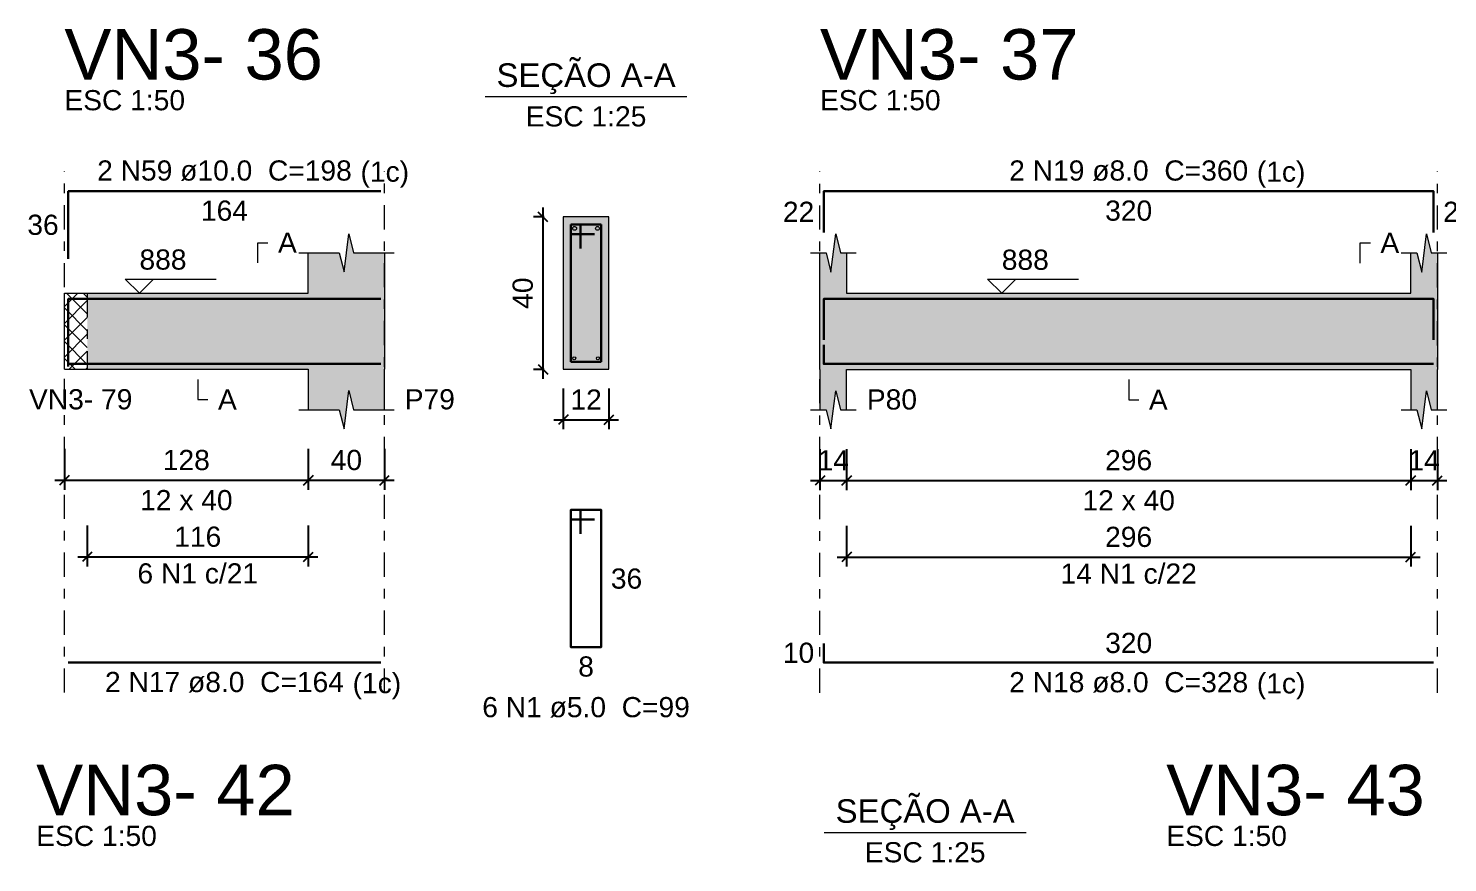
# Model space of a CAD drawing. Header units: millimetres. Extents: x -8 to 605, y -494 to 220.
# Drawn here: x 356.95 to 371.84, y -452.14 to -443.38 of the extents above; entities that cross this region are included whole.
import ezdxf

# ---------------------------------------------------------------- set-up
doc = ezdxf.new("R2010")
doc.units = ezdxf.units.MM
doc.header["$MEASUREMENT"] = 0
doc.linetypes.add('DASHDOT', pattern=[2.54, 1.27, -0.635, 0, -0.635])
doc.linetypes.add('NULL', pattern=[0])
for name, color, linetype, lineweight in [('Descrição da armadura', 7, 'Continuous', 0), ('DT-Barras na forma', 7, 'Continuous', 30), ('DT-Barras no corte', 5, 'Continuous', 5), ('DT-Barras rebatidas', 7, 'Continuous', 30), ('DT-Cotas', 7, 'Continuous', 5), ('DT-Forma', 5, 'Continuous', 5), ('DT-Hachura forma vigas', 252, 'Continuous', 5), ('DT-Hachura intersecção vigas', 9, 'Continuous', 5), ('DT-Hachura seção vigas', 252, 'Continuous', 5), ('DT-Pontilhado', 9, 'DASHDOT', 5), ('DT-Textos', 7, 'Continuous', 5), ('DT-Título', 5, 'Continuous', 20), ('Textos armaduras', 7, 'Continuous', 0)]:
    doc.layers.add(name, color=color, linetype=linetype, lineweight=lineweight)
doc.styles.add('Arial', font='arial.ttf')
doc.dimstyles.new('UM_25.000000', dxfattribs={"dimtxt": 0.18, "dimasz": 0.1, "dimexe": 0.1, "dimexo": 0.2, "dimgap": 0, "dimtad": 1, "dimtih": 1, "dimtoh": 1, "dimdec": 1, "dimlfac": 25, "dimzin": 0, "dimdsep": 46, "dimtxsty": 'Standard', "dimcen": 0.09, "dimdle": 0.1, "dimadec": 1, "dimazin": 2, "dimtfac": 1, "dimtdec": 4, "dimtofl": 0, "dimtmove": 0, "dimatfit": 3, "dimfxl": 1, "dimtolj": 1, "dimarcsym": 0})
doc.dimstyles.new('UM_50.000000', dxfattribs={"dimtxt": 0.18, "dimasz": 0.1, "dimexe": 0.1, "dimexo": 0.2, "dimgap": 0, "dimtad": 1, "dimtih": 1, "dimtoh": 1, "dimdec": 1, "dimlfac": 50, "dimzin": 0, "dimdsep": 46, "dimtxsty": 'Standard', "dimcen": 0.09, "dimdle": 0.1, "dimadec": 1, "dimazin": 2, "dimtfac": 1, "dimtdec": 4, "dimtofl": 0, "dimtmove": 0, "dimatfit": 3, "dimfxl": 1, "dimtolj": 1, "dimarcsym": 0})

# ---------------------------------------------------------------- blocks, each defined once
blk = doc.blocks.new('_Oblique')
at = {"color": 0, "linetype": 'ByBlock', "lineweight": -2}
blk.add_line((-0.5, -0.5), (0.5, 0.5), dxfattribs=at)
blk = doc.blocks.new('*D4907')
at = {"layer": 'Defpoints', "color": 0, "transparency": 16777216}
for p in [(357.326, -447.594), (359.886, -447.594), (359.886, -448.124)]:
    blk.add_point(p, dxfattribs=at)
at = {"layer": 'DT-Cotas', "color": 0, "lineweight": -2, "transparency": 16777216}
for p, q in [((357.326, -447.794), (357.326, -448.224)), ((359.886, -447.794), (359.886, -448.224)), ((357.226, -448.124), (359.986, -448.124))]:
    blk.add_line(p, q, dxfattribs=at)
at = {"layer": 'DT-Cotas', "color": 0, "lineweight": -2, "transparency": 16777216, "xscale": 0.1, "yscale": 0.1, "zscale": 0.1, "rotation": 180}
blk.add_blockref('_Oblique', (357.326, -448.124), dxfattribs=at)
at = {"layer": 'DT-Cotas', "color": 0, "lineweight": -2, "transparency": 16777216, "xscale": 0.1, "yscale": 0.1, "zscale": 0.1}
blk.add_blockref('_Oblique', (359.886, -448.124), dxfattribs=at)
at = {"layer": 'DT-Cotas', "color": 7, "transparency": 16777216, "insert": (358.606, -447.912), "char_height": 0.2118, "attachment_point": 5, "rotation": 0.0057, "style": 'Arial'}
blk.add_mtext('\\A1;128', dxfattribs=at)
blk = doc.blocks.new('*D4908')
at = {"layer": 'Defpoints', "color": 0, "transparency": 16777216}
for p in [(359.886, -447.594), (360.686, -447.594), (360.686, -448.124)]:
    blk.add_point(p, dxfattribs=at)
at = {"layer": 'DT-Cotas', "color": 0, "lineweight": -2, "transparency": 16777216}
for p, q in [((359.886, -447.794), (359.886, -448.224)), ((360.686, -447.794), (360.686, -448.224)), ((359.786, -448.124), (360.786, -448.124))]:
    blk.add_line(p, q, dxfattribs=at)
at = {"layer": 'DT-Cotas', "color": 0, "lineweight": -2, "transparency": 16777216, "xscale": 0.1, "yscale": 0.1, "zscale": 0.1, "rotation": 180}
blk.add_blockref('_Oblique', (359.886, -448.124), dxfattribs=at)
at = {"layer": 'DT-Cotas', "color": 0, "lineweight": -2, "transparency": 16777216, "xscale": 0.1, "yscale": 0.1, "zscale": 0.1}
blk.add_blockref('_Oblique', (360.686, -448.124), dxfattribs=at)
at = {"layer": 'DT-Cotas', "color": 7, "transparency": 16777216, "insert": (360.286, -447.912), "char_height": 0.2118, "attachment_point": 5, "rotation": 0.0057, "style": 'Arial'}
blk.add_mtext('\\A1;40', dxfattribs=at)
blk = doc.blocks.new('*D4909')
at = {"layer": 'Defpoints', "color": 0, "transparency": 16777216}
for p in [(362.35, -445.359), (362.562, -445.359), (362.562, -446.959)]:
    blk.add_point(p, dxfattribs=at)
at = {"layer": 'DT-Cotas', "color": 0, "lineweight": -2, "transparency": 16777216}
for p, q in [((362.362, -445.359), (362.25, -445.359)), ((362.35, -447.059), (362.35, -445.259)), ((362.362, -446.959), (362.25, -446.959))]:
    blk.add_line(p, q, dxfattribs=at)
at = {"layer": 'DT-Cotas', "color": 0, "lineweight": -2, "transparency": 16777216, "xscale": 0.1, "yscale": 0.1, "zscale": 0.1}
for p, rotation in [((362.35, -445.359), 90), ((362.35, -446.959), 270)]:
    blk.add_blockref('_Oblique', p, dxfattribs=dict(at, rotation=rotation))
at = {"layer": 'DT-Cotas', "color": 7, "transparency": 16777216, "insert": (362.138, -446.159), "char_height": 0.2118, "attachment_point": 5, "rotation": 90, "style": 'Arial'}
blk.add_mtext('\\A1;40', dxfattribs=at)
blk = doc.blocks.new('*D4910')
at = {"layer": 'Defpoints', "color": 0, "transparency": 16777216}
for p in [(362.562, -446.959), (363.042, -446.959), (363.042, -447.488)]:
    blk.add_point(p, dxfattribs=at)
at = {"layer": 'DT-Cotas', "color": 0, "lineweight": -2, "transparency": 16777216}
for p, q in [((362.562, -447.159), (362.562, -447.588)), ((363.042, -447.159), (363.042, -447.588)), ((362.462, -447.488), (363.142, -447.488))]:
    blk.add_line(p, q, dxfattribs=at)
at = {"layer": 'DT-Cotas', "color": 0, "lineweight": -2, "transparency": 16777216, "xscale": 0.1, "yscale": 0.1, "zscale": 0.1, "rotation": 180}
blk.add_blockref('_Oblique', (362.562, -447.488), dxfattribs=at)
at = {"layer": 'DT-Cotas', "color": 0, "lineweight": -2, "transparency": 16777216, "xscale": 0.1, "yscale": 0.1, "zscale": 0.1}
blk.add_blockref('_Oblique', (363.042, -447.488), dxfattribs=at)
at = {"layer": 'DT-Cotas', "color": 7, "transparency": 16777216, "insert": (362.802, -447.276), "char_height": 0.2118, "attachment_point": 5, "rotation": 0.0057, "style": 'Arial'}
blk.add_mtext('\\A1;12', dxfattribs=at)
blk = doc.blocks.new('*D4911')
at = {"layer": 'Defpoints', "color": 0, "transparency": 16777216}
for p in [(357.566, -448.399), (359.886, -448.399), (359.886, -448.928)]:
    blk.add_point(p, dxfattribs=at)
at = {"layer": 'DT-Cotas', "color": 0, "lineweight": -2, "transparency": 16777216}
for p, q in [((357.566, -448.599), (357.566, -449.028)), ((359.886, -448.599), (359.886, -449.028)), ((357.466, -448.928), (359.986, -448.928))]:
    blk.add_line(p, q, dxfattribs=at)
at = {"layer": 'DT-Cotas', "color": 0, "lineweight": -2, "transparency": 16777216, "xscale": 0.1, "yscale": 0.1, "zscale": 0.1, "rotation": 180}
blk.add_blockref('_Oblique', (357.566, -448.928), dxfattribs=at)
at = {"layer": 'DT-Cotas', "color": 0, "lineweight": -2, "transparency": 16777216, "xscale": 0.1, "yscale": 0.1, "zscale": 0.1}
blk.add_blockref('_Oblique', (359.886, -448.928), dxfattribs=at)
at = {"layer": 'DT-Cotas', "color": 7, "transparency": 16777216, "insert": (358.726, -448.717), "char_height": 0.2118, "attachment_point": 5, "rotation": 0.0057, "style": 'Arial'}
blk.add_mtext('\\A1;116', dxfattribs=at)
blk = doc.blocks.new('*D4912')
at = {"layer": 'Defpoints', "color": 0, "transparency": 16777216}
for p in [(365.256, -447.596), (365.536, -447.596), (365.536, -448.126)]:
    blk.add_point(p, dxfattribs=at)
at = {"layer": 'DT-Cotas', "color": 0, "lineweight": -2, "transparency": 16777216}
for p, q in [((365.256, -447.796), (365.256, -448.226)), ((365.536, -447.796), (365.536, -448.226)), ((365.156, -448.126), (365.636, -448.126))]:
    blk.add_line(p, q, dxfattribs=at)
at = {"layer": 'DT-Cotas', "color": 0, "lineweight": -2, "transparency": 16777216, "xscale": 0.1, "yscale": 0.1, "zscale": 0.1, "rotation": 180}
blk.add_blockref('_Oblique', (365.256, -448.126), dxfattribs=at)
at = {"layer": 'DT-Cotas', "color": 0, "lineweight": -2, "transparency": 16777216, "xscale": 0.1, "yscale": 0.1, "zscale": 0.1}
blk.add_blockref('_Oblique', (365.536, -448.126), dxfattribs=at)
at = {"layer": 'DT-Cotas', "color": 7, "transparency": 16777216, "insert": (365.396, -447.914), "char_height": 0.2118, "attachment_point": 5, "rotation": 0.0057, "style": 'Arial'}
blk.add_mtext('\\A1;14', dxfattribs=at)
blk = doc.blocks.new('*D4913')
at = {"layer": 'Defpoints', "color": 0, "transparency": 16777216}
for p in [(365.536, -447.596), (371.456, -447.596), (371.456, -448.126)]:
    blk.add_point(p, dxfattribs=at)
at = {"layer": 'DT-Cotas', "color": 0, "lineweight": -2, "transparency": 16777216}
for p, q in [((365.536, -447.796), (365.536, -448.226)), ((371.456, -447.796), (371.456, -448.226)), ((365.436, -448.126), (371.556, -448.126))]:
    blk.add_line(p, q, dxfattribs=at)
at = {"layer": 'DT-Cotas', "color": 0, "lineweight": -2, "transparency": 16777216, "xscale": 0.1, "yscale": 0.1, "zscale": 0.1, "rotation": 180}
blk.add_blockref('_Oblique', (365.536, -448.126), dxfattribs=at)
at = {"layer": 'DT-Cotas', "color": 0, "lineweight": -2, "transparency": 16777216, "xscale": 0.1, "yscale": 0.1, "zscale": 0.1}
blk.add_blockref('_Oblique', (371.456, -448.126), dxfattribs=at)
at = {"layer": 'DT-Cotas', "color": 7, "transparency": 16777216, "insert": (368.496, -447.914), "char_height": 0.2118, "attachment_point": 5, "rotation": 0.0057, "style": 'Arial'}
blk.add_mtext('\\A1;296', dxfattribs=at)
blk = doc.blocks.new('*D4914')
at = {"layer": 'Defpoints', "color": 0, "transparency": 16777216}
for p in [(371.456, -447.596), (371.736, -447.596), (371.736, -448.126)]:
    blk.add_point(p, dxfattribs=at)
at = {"layer": 'DT-Cotas', "color": 0, "lineweight": -2, "transparency": 16777216}
for p, q in [((371.456, -447.796), (371.456, -448.226)), ((371.736, -447.796), (371.736, -448.226)), ((371.356, -448.126), (371.836, -448.126))]:
    blk.add_line(p, q, dxfattribs=at)
at = {"layer": 'DT-Cotas', "color": 0, "lineweight": -2, "transparency": 16777216, "xscale": 0.1, "yscale": 0.1, "zscale": 0.1, "rotation": 180}
blk.add_blockref('_Oblique', (371.456, -448.126), dxfattribs=at)
at = {"layer": 'DT-Cotas', "color": 0, "lineweight": -2, "transparency": 16777216, "xscale": 0.1, "yscale": 0.1, "zscale": 0.1}
blk.add_blockref('_Oblique', (371.736, -448.126), dxfattribs=at)
at = {"layer": 'DT-Cotas', "color": 7, "transparency": 16777216, "insert": (371.596, -447.914), "char_height": 0.2118, "attachment_point": 5, "rotation": 0.0057, "style": 'Arial'}
blk.add_mtext('\\A1;14', dxfattribs=at)
blk = doc.blocks.new('*D4884')
at = {"layer": 'Defpoints', "color": 0, "transparency": 16777216}
for p in [(365.536, -448.401), (371.456, -448.401), (371.456, -448.93)]:
    blk.add_point(p, dxfattribs=at)
at = {"layer": 'DT-Cotas', "color": 0, "lineweight": -2, "transparency": 16777216}
for p, q in [((365.536, -448.601), (365.536, -449.03)), ((371.456, -448.601), (371.456, -449.03)), ((365.436, -448.93), (371.556, -448.93))]:
    blk.add_line(p, q, dxfattribs=at)
at = {"layer": 'DT-Cotas', "color": 0, "lineweight": -2, "transparency": 16777216, "xscale": 0.1, "yscale": 0.1, "zscale": 0.1, "rotation": 180}
blk.add_blockref('_Oblique', (365.536, -448.93), dxfattribs=at)
at = {"layer": 'DT-Cotas', "color": 0, "lineweight": -2, "transparency": 16777216, "xscale": 0.1, "yscale": 0.1, "zscale": 0.1}
blk.add_blockref('_Oblique', (371.456, -448.93), dxfattribs=at)
at = {"layer": 'DT-Cotas', "color": 7, "transparency": 16777216, "insert": (368.496, -448.719), "char_height": 0.2118, "attachment_point": 5, "rotation": 0.0057, "style": 'Arial'}
blk.add_mtext('\\A1;296', dxfattribs=at)

msp = doc.modelspace()

# ---------------------------------------------------------------- hatches: boundary and pattern name
at = {"layer": 'DT-Hachura forma vigas', "linetype": 'Continuous'}
for points in [[(360.6864, -447.3823), (360.6864, -446.9587), (360.6864, -446.1587), (360.6864, -445.7351), (360.3614, -445.7351), (360.3114, -445.5351), (360.2614, -445.9351), (360.2114, -445.7351), (359.8864, -445.7351), (359.8864, -446.1587), (357.5664, -446.1587), (357.5664, -446.9587), (359.8864, -446.9587), (359.8864, -447.3823), (360.2114, -447.3823), (360.2614, -447.5823), (360.3114, -447.1823), (360.3614, -447.3823), (360.6864, -447.3823)], [(371.7364, -447.3843), (371.7364, -446.9607), (371.7364, -446.1607), (371.7364, -445.7371), (371.6714, -445.7371), (371.6214, -445.5371), (371.5714, -445.9371), (371.5214, -445.7371), (371.4564, -445.7371), (371.4564, -446.1607), (365.5364, -446.1607), (365.5364, -445.7371), (365.4714, -445.7371), (365.4214, -445.5371), (365.3714, -445.9371), (365.3214, -445.7371), (365.2564, -445.7371), (365.2564, -446.1607), (365.2564, -446.9607), (365.2564, -447.3843), (365.3214, -447.3843), (365.3714, -447.5843), (365.4214, -447.1843), (365.4714, -447.3843), (365.5364, -447.3843), (365.5364, -446.9607), (371.4564, -446.9607), (371.4564, -447.3843), (371.5214, -447.3843), (371.5714, -447.5843), (371.6214, -447.1843), (371.6714, -447.3843), (371.7364, -447.3843)]]:
    msp.add_hatch(color=252, dxfattribs=at).paths.add_polyline_path(points)
at = {"layer": 'DT-Hachura intersecção vigas', "linetype": 'Continuous'}
h = msp.add_hatch(dxfattribs=at)
h.set_pattern_fill('ANSI37', color=9, style=0)
h.set_pattern_definition([(45, (353.43051, -485.02144), (-0.08838835, 0.08838835), []), (135, (353.43051, -485.02144), (-0.08838835, -0.08838835), [])])
h.paths.add_polyline_path([(357.3264, -446.9587), (357.5664, -446.9587), (357.5664, -446.1587), (357.3264, -446.1587), (357.3264, -446.9587)])
at = {"layer": 'DT-Hachura seção vigas', "linetype": 'Continuous'}
msp.add_hatch(color=252, dxfattribs=at).paths.add_polyline_path([(362.5615, -446.9587), (362.5615, -446.9587), (363.0415, -446.9587), (363.0415, -445.3587), (362.5615, -445.3587), (362.5615, -446.9587)])

# ---------------------------------------------------------------- linework, layer by layer
at = {"layer": 'DT-Barras na forma'}
for p, q in [((362.7415, -445.4387), (362.6415, -445.4387)), ((362.6415, -445.4387), (362.6415, -446.8787)), ((362.9615, -445.4387), (362.6415, -445.4387)), ((362.6415, -445.4387), (362.6415, -445.5387)), ((362.7415, -445.6887), (362.7415, -445.4387)), ((362.9615, -446.8787), (362.9615, -445.4387)), ((362.6415, -445.5387), (362.8915, -445.5387)), ((362.6415, -446.8787), (362.9615, -446.8787))]:
    msp.add_line(p, q, dxfattribs=at)
for points in [[(357.3664, -446.9287), (357.3664, -446.2187), (360.6464, -446.2187)], [(365.2964, -446.6503), (365.2964, -446.2187), (371.6964, -446.2187), (371.6964, -446.6503)], [(365.2964, -446.7027), (365.2964, -446.9027), (371.6964, -446.9027)], [(357.3664, -446.9007), (360.6464, -446.9007)]]:
    msp.add_lwpolyline(points, dxfattribs=at)
at = {"layer": 'DT-Barras no corte'}
for centre, radius in [((362.6815, -445.4787), 0.02), ((362.9215, -445.4787), 0.02), ((362.6775, -446.8427), 0.016), ((362.9255, -446.8427), 0.016)]:
    msp.add_circle(centre, radius, dxfattribs=at)
at = {"layer": 'DT-Barras rebatidas'}
for points in [[(357.3664, -445.7991), (357.3664, -445.0891), (360.6464, -445.0891)], [(365.2964, -445.5207), (365.2964, -445.0891), (371.6964, -445.0891), (371.6964, -445.5207)], [(362.7415, -448.6854), (362.7415, -448.4354), (362.6415, -448.4354), (362.6415, -449.8754), (362.9615, -449.8754), (362.9615, -448.4354), (362.6415, -448.4354), (362.6415, -448.5354), (362.8915, -448.5354)], [(365.2964, -449.8373), (365.2964, -450.0373), (371.6964, -450.0373)], [(357.3664, -450.0353), (360.6464, -450.0353)]]:
    msp.add_lwpolyline(points, dxfattribs=at)
at = {"layer": 'DT-Forma'}
for p, q in [((363.0415, -445.3587), (362.5615, -445.3587)), ((362.5615, -445.3587), (362.5615, -446.9587)), ((363.0415, -446.9587), (363.0415, -445.3587)), ((360.2613, -445.9351), (360.3113, -445.5351)), ((360.3113, -445.5351), (360.3613, -445.7351)), ((365.3714, -445.9371), (365.4214, -445.5371)), ((365.4214, -445.5371), (365.4714, -445.7371)), ((371.5714, -445.9371), (371.6214, -445.5371)), ((371.6214, -445.5371), (371.6714, -445.7371)), ((359.7863, -445.7351), (360.2113, -445.7351)), ((359.8863, -446.1587), (359.8863, -445.7351)), ((360.2113, -445.7351), (360.2613, -445.9351)), ((360.3613, -445.7351), (360.7863, -445.7351)), ((360.6863, -445.7351), (360.6863, -446.1587)), ((365.1564, -445.7371), (365.3214, -445.7371)), ((365.2564, -446.1607), (365.2564, -445.7371)), ((365.3214, -445.7371), (365.3714, -445.9371)), ((365.4714, -445.7371), (365.6364, -445.7371)), ((365.5364, -445.7371), (365.5364, -446.1607)), ((371.3564, -445.7371), (371.5214, -445.7371)), ((371.4564, -446.1607), (371.4564, -445.7371)), ((371.5214, -445.7371), (371.5714, -445.9371)), ((371.6714, -445.7371), (371.8364, -445.7371)), ((371.7364, -445.7371), (371.7364, -446.1607)), ((357.3264, -446.1587), (357.5664, -446.1587)), ((357.5664, -446.1587), (359.8863, -446.1587)), ((365.5364, -446.1607), (371.4564, -446.1607)), ((357.3264, -446.9587), (357.5664, -446.9587)), ((357.5664, -446.9587), (359.8863, -446.9587)), ((359.8863, -446.9587), (359.8863, -447.3823)), ((360.6864, -447.3823), (360.6864, -446.9587)), ((362.5615, -446.9587), (363.0415, -446.9587)), ((365.2564, -446.9607), (365.2564, -447.3843)), ((365.5364, -447.3843), (365.5364, -446.9607)), ((365.5364, -446.9607), (371.4564, -446.9607)), ((371.4564, -446.9607), (371.4564, -447.3843)), ((371.7364, -447.3843), (371.7364, -446.9607)), ((360.2614, -447.5823), (360.3114, -447.1823)), ((360.3114, -447.1823), (360.3614, -447.3823)), ((365.3714, -447.5843), (365.4214, -447.1843)), ((365.4214, -447.1843), (365.4714, -447.3843)), ((371.5714, -447.5843), (371.6214, -447.1843)), ((371.6214, -447.1843), (371.6714, -447.3843)), ((359.7863, -447.3823), (360.2114, -447.3823)), ((360.2114, -447.3823), (360.2614, -447.5823)), ((360.3614, -447.3823), (360.7864, -447.3823)), ((365.1564, -447.3843), (365.3214, -447.3843)), ((365.3214, -447.3843), (365.3714, -447.5843)), ((365.4714, -447.3843), (365.6364, -447.3843)), ((371.3564, -447.3843), (371.5214, -447.3843)), ((371.5214, -447.3843), (371.5714, -447.5843)), ((371.6714, -447.3843), (371.8364, -447.3843))]:
    msp.add_line(p, q, dxfattribs=at)
at = {"layer": 'DT-Forma', "linetype": 'Continuous'}
for p, q in [((357.3264, -446.9587), (357.3264, -446.1587)), ((360.6863, -446.1587), (360.6863, -446.9587)), ((365.2564, -446.9607), (365.2564, -446.1607)), ((371.7364, -446.1607), (371.7364, -446.9607))]:
    msp.add_line(p, q, dxfattribs=at)
at = {"layer": 'DT-Pontilhado', "ltscale": 0.2}
for p, q in [((357.3264, -450.353), (357.3264, -444.8773)), ((360.6864, -450.353), (360.6864, -444.8773)), ((365.2564, -450.355), (365.2564, -444.8773)), ((371.7364, -450.355), (371.7364, -444.8773)), ((357.5664, -446.1587), (357.5664, -446.9587))]:
    msp.add_line(p, q, dxfattribs=at)
at = {"layer": 'DT-Textos'}
for p, q in [((361.7425, -444.0938), (363.8605, -444.0938)), ((365.3019, -451.8198), (367.4199, -451.8198))]:
    msp.add_line(p, q, dxfattribs=at)
for points in [[(359.3568, -445.841), (359.3568, -445.6292), (359.4627, -445.6292)], [(370.9269, -445.843), (370.9269, -445.6312), (371.0328, -445.6312)], [(358.2624, -446.0104), (358.1141, -446.1587), (357.9658, -446.0104), (358.9189, -446.0104)], [(367.3124, -446.0124), (367.1641, -446.1607), (367.0158, -446.0124), (367.9689, -446.0124)], [(358.7264, -447.0646), (358.7264, -447.2764), (358.8323, -447.2764)], [(368.4964, -447.0666), (368.4964, -447.2784), (368.6023, -447.2784)]]:
    msp.add_lwpolyline(points, dxfattribs=at)

# ---------------------------------------------------------------- texts
at = {"layer": 'Descrição da armadura', "linetype": 'NULL', "char_height": 0.2118, "attachment_point": 8, "line_spacing_factor": 0.9, "style": 'Arial'}
for s, insert, width in [('2 N59 ø10.0  C=198', (359.0065, -444.9828), 5.344721), ('2 N19 ø8.0  C=360', (368.4965, -444.9828), 5.015721), ('6 N1 c/21', (358.7264, -449.2101), 2.53256), ('14 N1 c/22', (368.4964, -449.2121), 2.86156), ('2 N17 ø8.0  C=164', (359.0065, -450.3528), 5.015721), ('2 N18 ø8.0  C=328', (368.4965, -450.3548), 5.015721), ('6 N1 ø5.0  C=99', (362.8015, -450.6168), 4.35772)]:
    msp.add_mtext(s, dxfattribs=dict(at, insert=insert, width=width))
at = {"layer": 'DT-Textos', "linetype": 'NULL', "line_spacing_factor": 0.798, "style": 'Arial'}
for s, insert, char_height, width, attachment_point in [('SEÇÃO A-A', (362.8015, -444.0697), 0.2471, 3.760741, 8), ('ESC 1:50', (357.3265, -444.2418), 0.2118, 2.532883, 7), ('ESC 1:50', (365.2565, -444.2418), 0.2118, 2.532883, 7), ('ESC 1:25', (362.8015, -444.4118), 0.2118, 2.532883, 8), ('(1c)', (360.4345, -445.0527), 0.2118, 1.018965, 7), ('(1c)', (369.8415, -445.0527), 0.2118, 1.018965, 7), ('A', (359.5685, -445.7348), 0.2118, 0.394865, 7), ('A', (371.1385, -445.7368), 0.2118, 0.394865, 7), ('888', (358.1145, -445.9148), 0.2118, 0.987001, 7), ('888', (367.1645, -445.9168), 0.2118, 0.987001, 7), ('VN3- 79', (356.955, -447.3818), 0.2118, 2.170627, 7), ('A', (358.9385, -447.3818), 0.2118, 0.394865, 7), ('P79', (360.8985, -447.3818), 0.2118, 1.052866, 7), ('P80', (365.7485, -447.3838), 0.2118, 1.052866, 7), ('A', (368.7085, -447.3838), 0.2118, 0.394865, 7), ('12 x 40', (358.6065, -448.4408), 0.2118, 1.940747, 8), ('12 x 40', (368.4965, -448.4428), 0.2118, 1.940747, 8), ('(1c)', (360.3515, -450.4227), 0.2118, 1.018965, 7), ('(1c)', (369.8415, -450.4247), 0.2118, 1.018965, 7), ('SEÇÃO A-A', (366.3605, -451.7957), 0.2471, 3.760741, 8), ('ESC 1:50', (357.0305, -451.9658), 0.2118, 2.532883, 7), ('ESC 1:50', (368.8906, -451.9658), 0.2118, 2.532883, 7), ('ESC 1:25', (366.3605, -452.1378), 0.2118, 2.532883, 8)]:
    msp.add_mtext(s, dxfattribs=dict(at, insert=insert, char_height=char_height, width=width, attachment_point=attachment_point))
at = {"layer": 'DT-Título', "linetype": 'NULL', "char_height": 0.5295, "width": 5.426568, "attachment_point": 7, "line_spacing_factor": 0.798, "style": 'Arial'}
for s, insert in [('VN3- 36', (357.3265, -443.9239)), ('VN3- 37', (365.2565, -443.9239)), ('VN3- 42', (357.0305, -451.6479)), ('VN3- 43', (368.8906, -451.6479))]:
    msp.add_mtext(s, dxfattribs=dict(at, insert=insert))
at = {"layer": 'Textos armaduras', "linetype": 'NULL', "char_height": 0.2118, "line_spacing_factor": 0.9, "style": 'Arial'}
for s, insert, width, attachment_point in [('164', (359.0064, -445.1864), 1.387001, 2), ('22', (365.1964, -445.4108), 1.058001, 9), ('320', (368.4964, -445.1864), 1.387001, 2), ('22', (371.7964, -445.199), 1.058001, 1), ('36', (357.2664, -445.55), 1.058001, 9), ('36', (363.0615, -449.0495), 1.058001, 1), ('10', (365.1964, -450.0432), 1.058001, 9), ('320', (368.4964, -449.94), 1.387001, 8), ('8', (362.8015, -449.9727), 0.729, 2)]:
    msp.add_mtext(s, dxfattribs=dict(at, insert=insert, width=width, attachment_point=attachment_point))

# ---------------------------------------------------------------- dimensions: what is measured, and where the dimension line sits
at = {"layer": 'DT-Cotas'}
dim = msp.add_linear_dim(base=(362.3497, -445.3587), p1=(362.5615, -446.9587), p2=(362.5615, -445.3587), angle=90, dimstyle='UM_25.000000', override={"dimtxt": 0.2118, "dimasz": 0.1, "dimexe": 0.1, "dimexo": 0.2, "dimtad": 1, "dimtih": 0, "dimtoh": 0, "dimdec": 1, "dimlfac": 25, "dimzin": 8, "dimtxsty": 'Arial', "dimblk": 'Oblique', "dimblk1": 'Oblique', "dimblk2": 'Oblique', "dimsah": 1, "dimdle": 0.1, "dimse1": 0, "dimse2": 0, "dimclrt": 7, "dimadec": 1, "dimazin": 3, "dimtmove": 2, "dimldrblk": 'Oblique'}, dxfattribs=at)
dim.commit()
dim.dimension.update_dxf_attribs({"geometry": '*D4909', "text_midpoint": (362.1379, -446.1587), "dimtype": 160, "text_rotation": 90})
for base, p1, p2, dimstyle, override, picture, middle in [((363.0415, -447.4882), (362.5615, -446.9587), (363.0415, -446.9587), 'UM_25.000000', {"dimtxt": 0.2118, "dimasz": 0.1, "dimexe": 0.1, "dimexo": 0.2, "dimtad": 1, "dimtih": 0, "dimtoh": 0, "dimdec": 1, "dimlfac": 25, "dimzin": 8, "dimtxsty": 'Arial', "dimblk": 'Oblique', "dimblk1": 'Oblique', "dimblk2": 'Oblique', "dimsah": 1, "dimdle": 0.1, "dimse1": 0, "dimse2": 0, "dimclrt": 7, "dimadec": 1, "dimazin": 3, "dimtmove": 2, "dimldrblk": 'Oblique'}, '*D4910', (362.8015, -447.2764)), ((359.8863, -448.1236), (357.3264, -447.5941), (359.8863, -447.5941), 'UM_50.000000', {"dimtxt": 0.2118, "dimasz": 0.1, "dimexe": 0.1, "dimexo": 0.2, "dimtad": 1, "dimtih": 0, "dimtoh": 0, "dimdec": 1, "dimlfac": 50, "dimzin": 8, "dimtxsty": 'Arial', "dimblk": 'Oblique', "dimblk1": 'Oblique', "dimblk2": 'Oblique', "dimsah": 1, "dimdle": 0.1, "dimse1": 0, "dimse2": 0, "dimclrt": 7, "dimadec": 1, "dimazin": 3, "dimtmove": 2, "dimldrblk": 'Oblique'}, '*D4907', (358.6064, -447.9118)), ((360.6864, -448.1236), (359.8863, -447.5941), (360.6864, -447.5941), 'UM_50.000000', {"dimtxt": 0.2118, "dimasz": 0.1, "dimexe": 0.1, "dimexo": 0.2, "dimtad": 1, "dimtih": 0, "dimtoh": 0, "dimdec": 1, "dimlfac": 50, "dimzin": 8, "dimtxsty": 'Arial', "dimblk": 'Oblique', "dimblk1": 'Oblique', "dimblk2": 'Oblique', "dimsah": 1, "dimdle": 0.1, "dimse1": 0, "dimse2": 0, "dimclrt": 7, "dimadec": 1, "dimazin": 3, "dimtmove": 2, "dimldrblk": 'Oblique'}, '*D4908', (360.2864, -447.9118)), ((365.5364, -448.1256), (365.2564, -447.5961), (365.5364, -447.5961), 'UM_50.000000', {"dimtxt": 0.2118, "dimasz": 0.1, "dimexe": 0.1, "dimexo": 0.2, "dimtad": 1, "dimtih": 0, "dimtoh": 0, "dimdec": 1, "dimlfac": 50, "dimzin": 8, "dimtxsty": 'Arial', "dimblk": 'Oblique', "dimblk1": 'Oblique', "dimblk2": 'Oblique', "dimsah": 1, "dimdle": 0.1, "dimse1": 0, "dimse2": 0, "dimclrt": 7, "dimadec": 1, "dimazin": 3, "dimtmove": 2, "dimldrblk": 'Oblique'}, '*D4912', (365.3964, -447.9138)), ((371.4564, -448.1256), (365.5364, -447.5961), (371.4564, -447.5961), 'UM_50.000000', {"dimtxt": 0.2118, "dimasz": 0.1, "dimexe": 0.1, "dimexo": 0.2, "dimtad": 1, "dimtih": 0, "dimtoh": 0, "dimdec": 1, "dimlfac": 50, "dimzin": 8, "dimtxsty": 'Arial', "dimblk": 'Oblique', "dimblk1": 'Oblique', "dimblk2": 'Oblique', "dimsah": 1, "dimdle": 0.1, "dimse1": 0, "dimse2": 0, "dimclrt": 7, "dimadec": 1, "dimazin": 3, "dimtmove": 2, "dimldrblk": 'Oblique'}, '*D4913', (368.4964, -447.9138)), ((371.7364, -448.1256), (371.4564, -447.5961), (371.7364, -447.5961), 'UM_50.000000', {"dimtxt": 0.2118, "dimasz": 0.1, "dimexe": 0.1, "dimexo": 0.2, "dimtad": 1, "dimtih": 0, "dimtoh": 0, "dimdec": 1, "dimlfac": 50, "dimzin": 8, "dimtxsty": 'Arial', "dimblk": 'Oblique', "dimblk1": 'Oblique', "dimblk2": 'Oblique', "dimsah": 1, "dimdle": 0.1, "dimse1": 0, "dimse2": 0, "dimclrt": 7, "dimadec": 1, "dimazin": 3, "dimtmove": 2, "dimldrblk": 'Oblique'}, '*D4914', (371.5964, -447.9138)), ((359.8863, -448.9284), (357.5664, -448.3989), (359.8863, -448.3989), 'UM_50.000000', {"dimtxt": 0.2118, "dimasz": 0.1, "dimexe": 0.1, "dimexo": 0.2, "dimtad": 1, "dimtih": 0, "dimtoh": 0, "dimdec": 1, "dimlfac": 50, "dimzin": 8, "dimtxsty": 'Arial', "dimblk": 'Oblique', "dimblk1": 'Oblique', "dimblk2": 'Oblique', "dimsah": 1, "dimdle": 0.1, "dimse1": 0, "dimse2": 0, "dimclrt": 7, "dimadec": 1, "dimazin": 3, "dimtmove": 2, "dimldrblk": 'Oblique'}, '*D4911', (358.7264, -448.7166)), ((371.4564, -448.9304), (365.5364, -448.4009), (371.4564, -448.4009), 'UM_50.000000', {"dimtxt": 0.2118, "dimasz": 0.1, "dimexe": 0.1, "dimexo": 0.2, "dimtad": 1, "dimtih": 0, "dimtoh": 0, "dimdec": 1, "dimlfac": 50, "dimzin": 8, "dimtxsty": 'Arial', "dimblk": 'Oblique', "dimblk1": 'Oblique', "dimblk2": 'Oblique', "dimsah": 1, "dimdle": 0.1, "dimse1": 0, "dimse2": 0, "dimclrt": 7, "dimadec": 1, "dimazin": 3, "dimtmove": 2, "dimldrblk": 'Oblique'}, '*D4884', (368.4964, -448.7186))]:
    dim = msp.add_linear_dim(base=base, p1=p1, p2=p2, dimstyle=dimstyle, override=override, dxfattribs=at)
    dim.commit()
    dim.dimension.update_dxf_attribs({"geometry": picture, "text_midpoint": middle, "dimtype": 160, "text_rotation": 0.00573})

doc.saveas('drawing.dxf')
